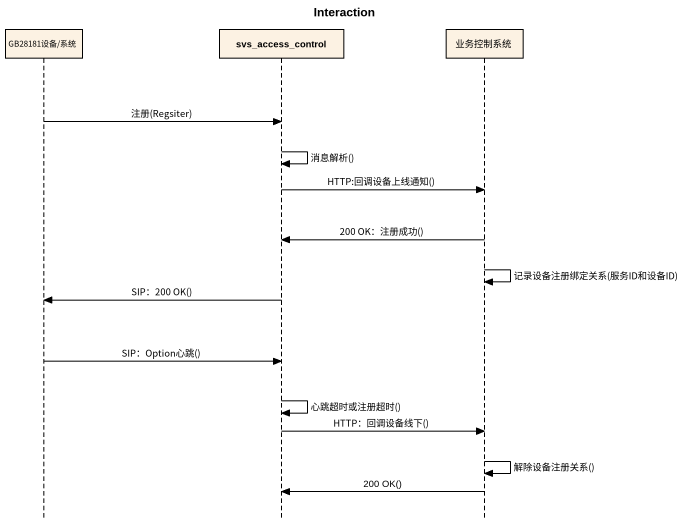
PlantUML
@startuml
title Interaction
hide footbox
participant "GB28181设备/系统" as GB28181设备_系统
participant svs_access_control
participant 业务控制系统

GB28181设备_系统 -> svs_access_control : 注册(Regsiter)
svs_access_control -> svs_access_control : 消息解析()
svs_access_control -> 业务控制系统 : HTTP:回调设备上线通知()
业务控制系统 -> svs_access_control : 200 OK：注册成功()
业务控制系统 -> 业务控制系统 : 记录设备注册绑定关系(服务ID和设备ID)
svs_access_control -> GB28181设备_系统 : SIP：200 OK()
GB28181设备_系统 -> svs_access_control : SIP：Option心跳()
svs_access_control -> svs_access_control : 心跳超时或注册超时()
svs_access_control -> 业务控制系统 : HTTP：回调设备线下()
业务控制系统 -> 业务控制系统 : 解除设备注册关系()
业务控制系统 -> svs_access_control : 200 OK()
@enduml
